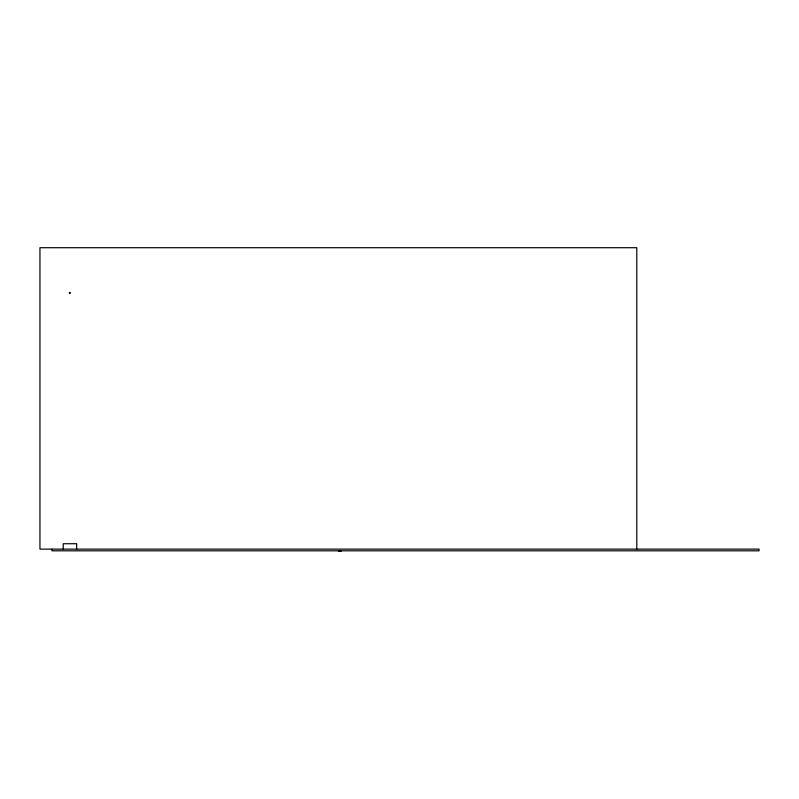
<?xml version="1.0" encoding="UTF-8"?>
<svg xmlns="http://www.w3.org/2000/svg" width="799" height="799" viewBox="0 0 799 799"><rect width="100%" height="100%" fill="white"/><g stroke="black" fill="none" stroke-linecap="round" stroke-linejoin="round"><path stroke-width="1.2" d="M338.486 551.29L341.123 551.29M636.783 549.123L636.783 247.71L39.95 247.71L39.95 549.123L759.05 549.123L759.05 550.811L51.945 550.811L51.945 549.123M76.664 549.123L76.664 543.729L63.231 543.729L63.231 549.123M69.363 292.794C70.102 295.081 71.151 291.176 69.363 292.794"/></g></svg>
